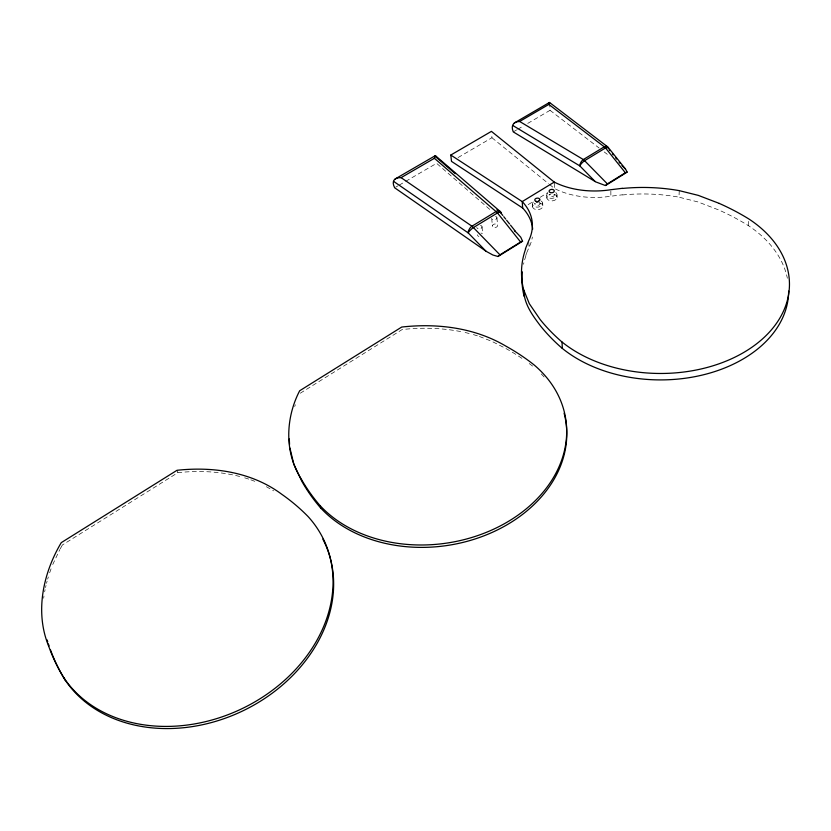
<?xml version="1.0" encoding="UTF-8"?>
<svg xmlns="http://www.w3.org/2000/svg" width="831" height="831" viewBox="0 0 831 831"><rect width="100%" height="100%" fill="white"/><g stroke="black" fill="none" stroke-linecap="round" stroke-linejoin="round"><path stroke-width="0.62" stroke-dasharray="4.16 3.12" d="M679.259 190.642L678.979 197.186L697.947 201.933L718.825 209.994A236.669 172.391 -1.5 0 1 748.212 225.523A128.701 89.509 0.4 0 1 787.362 278.25M748.201 225.533L748.804 218.937M43.669 598.216L43.96 596.087M44.666 591.817L45.082 589.688M45.528 587.559L46.017 585.44M46.536 583.31L47.087 581.201M47.679 579.093L48.302 576.984M525.826 255.273L526.542 253.247M49.652 572.798L51.138 568.633M294.714 406.546L295.327 404.78M526.74 252.738L529.087 247.264A69.087 46.775 -6.9 0 0 532.359 237.022M52.758 564.498L59.811 549.592M60.175 548.927L61.099 547.255M61.286 546.923L62.429 544.939L177.896 472.662C199.492 470.346 221.597 471.489 242.6 477.223M300.292 393.219L402.142 329.554C422.387 327.269 443.027 327.923 463.002 332.026M528.142 204.644L533.637 201.289M540.233 197.259L547.93 192.553M513.267 131.89L516.612 129.927M517.723 129.272L523.291 126.011M527.758 123.393L550.039 110.315L549.81 105.184M395.753 187.131L397.956 185.843M399.067 185.209L404.583 181.989M405.694 181.345L436.607 163.323L492.025 211.365M458.068 157.558L491.952 137.738L491.63 133.916M555.451 188.99A67.02 42.745 -3 0 0 610.878 196.209L622.429 194.797M465.111 332.483L471.354 334.031M473.41 334.602L477.461 335.838M244.698 477.825L248.833 479.134M479.466 336.503L491.111 341.074M250.869 479.84L254.878 481.357M492.991 341.925L505.799 348.459A251.772 200.676 -13.9 0 1 522.813 358.971M266.377 486.706L273.628 490.851M550.039 110.315L599.099 148.011M604.21 151.938L607.274 154.296M491.952 137.738L548.564 183.682M549.561 184.492L553.529 187.713M177.003 470.294L177.896 472.662M482.022 226.738L482.645 233.179M491.713 218.335L492.399 226.084M496.917 217.66L497.592 225.585A2.607 1.755 -5.8 0 1 493.697 227.351A2.607 1.755 -5.8 0 1 493.666 224.297A2.607 1.755 -5.8 0 1 497.592 225.585M528.755 242.133L529.087 247.264M532.474 204.353L532.629 206.919M542.695 203.024L542.83 205.589M546.788 195.597L546.912 198.173M554.298 183.371L554.526 188.523M556.988 194.973L557.102 197.539M610.847 191.016L610.878 196.209M480.463 225.378A2.638 1.776 -6.4 0 1 481.959 227.351A2.638 1.776 -6.4 0 1 479.227 228.868A2.638 1.776 -6.4 0 1 476.797 227.414M478.885 236.44A2.618 1.776 -6.3 0 1 477.565 234.778M480.962 233.064A2.618 1.776 -6.3 0 1 482.333 233.688M495.577 216.382A2.628 1.755 -5.9 0 1 496.325 219.01A2.628 1.755 -5.9 0 1 492.284 219.228M622.461 194.963A145.643 101.818 -0.2 0 1 679 197.155M523.53 264.268A144.75 99.845 0.4 0 1 523.873 262.762M524.662 259.76A144.75 99.845 0.4 0 1 526.085 255.304M539.163 202.909A5.152 3.417 -4.5 0 1 542.144 207.823A5.152 3.417 -4.5 0 1 534.073 208.83A5.152 3.417 -4.5 0 1 535.164 203.408M541.178 201.081A5.152 3.417 -4.5 0 1 541.272 205.922A5.152 3.417 -4.5 0 1 533.99 206.306A5.152 3.417 -4.5 0 1 533.907 201.466M539.683 202.608A2.576 1.704 -4.5 0 1 538.27 205.309A2.576 1.704 -4.5 0 1 535.019 203.668M553.882 194.288A5.131 3.386 -4.1 0 1 555.918 199.533A5.131 3.386 -4.1 0 1 547.639 199.482A5.131 3.386 -4.1 0 1 550.787 194.267M555.742 192.563A5.142 3.386 -4.1 0 1 555.586 197.134A5.142 3.386 -4.1 0 1 548.678 197.726A5.142 3.386 -4.1 0 1 547.577 193.259M554.287 194.277A2.566 1.693 -4.1 0 1 551.691 196.635A2.566 1.693 -4.1 0 1 549.592 194.246M541.251 373.929A135.401 104.55 -8.6 0 1 545.541 378.583M529.264 363.573A251.772 200.676 -13.9 0 1 533.969 367.167"/><path stroke-width="1.25" d="M605.29 185.5L595.713 181.885L513.267 131.89C510.629 125.585 513.361 121.648 519.604 121.482L548.834 104.426L549.249 102.691M498.018 256.499A5.578 3.241 -51.6 0 1 499.95 254.837L520.601 242.008A5.547 3.189 -52.2 0 1 522.574 241.25L498.018 256.499L492.856 255.003L486.208 251.346L394.652 187.775C391.141 180.888 394.517 177.47 401.093 177.647L434.395 158.295L435.112 155.844M525.4 248.853L528.672 240.845A69.399 46.775 -6.9 0 0 522.221 201.59L450.797 155.044L491.412 131.371L554.246 182.082A67.311 42.724 -3 0 0 610.837 189.717L622.44 188.305M514.296 122.998L549.353 102.514M607.378 183.89L625.338 172.755A4.809 2.618 -54.8 0 1 627.145 172.152L605.56 185.531A4.82 2.649 -54.5 0 1 607.378 183.89L584.598 160.695A5.048 2.576 59.5 0 0 583.331 159.552L519.676 121.482M435.299 155.667L395.14 178.977M719.282 203.408L698.3 195.378L679.259 190.642A146.339 101.881 -0.3 0 0 622.471 188.46M512.82 125.502L579.841 165.909L595.193 181.574M532.661 229.169A69.087 46.775 -6.9 0 0 522.647 208.01L451.513 161.391L450.797 155.044M401.093 177.647L471.956 226.198A6.877 2.909 59 0 1 473.4 227.58L499.95 254.837M393.676 181.418L468.237 232.929L485.969 251.191M549.468 102.442L607.357 146.62M548.834 104.426L604.272 146.817A5.007 2.638 59.5 0 1 605.539 147.949L625.338 172.755M621.993 165.608L625.431 168.953M435.465 155.709L500.231 211.531M435.818 156.924L455.243 173.679M497 209.703L499.909 212.217M434.395 158.295L496.024 211.573A6.825 3.012 59.1 0 1 497.468 212.933L520.601 242.008M514.389 230.758L516.331 232.441M516.487 232.576L520.757 237.209L522.564 241.198M608.25 147.471L625.618 169.202L627.104 171.986M609.092 149.642L609.923 150.681M612.416 153.808L613.247 154.846M615.74 157.973L616.571 159.012M619.085 162.149L619.916 163.198M500.948 213.016A5.474 1.589 -35.8 0 0 497.457 212.965L473.4 227.58A5.495 1.319 -42.1 0 0 468.185 232.96A5.048 2.888 -56.1 0 1 468.694 230.332L469.764 228.39A5.91 3.386 -56.1 0 1 471.956 226.198L496.024 211.573A5.89 3.677 -48.6 0 1 498.558 210.877L499.971 211.313A5.028 3.137 -48.6 0 1 500.885 213.048L502.807 215.458M503.763 216.673L505.695 219.083M506.65 220.298L509.548 223.934M510.514 225.139L515.365 231.226M48.51 645.708A257.111 206.763 -18.3 0 0 63.904 677.899L65.182 680.07A147.149 117.607 -25.1 0 0 251.554 706.402A147.149 117.607 -25.1 0 0 322.833 539.111M435.579 155.875L435.776 156.633M48.489 645.718C34.798 611.803 43.098 573.193 61.265 542.643L177.003 470.294C213.131 466.357 251.886 472.018 281.616 494.175A280.909 222.396 -32.3 0 1 308.052 516.529A147.471 117.701 -25 0 1 263.843 696.305A147.471 117.701 -25 0 1 63.945 677.909M48.385 643.942L49.05 645.936M47.138 639.932L47.741 641.937M549.623 102.722L549.727 103.47M289.915 448.034L293.779 464.03L301.736 481.107A240.263 180.909 -4.2 0 0 320.756 508.094L320.153 505.684A135.671 104.602 -8.6 0 0 514.067 517.827A135.671 104.602 -8.6 0 0 533.782 364.653A252.312 200.811 -13.9 0 0 505.56 345.945C474.48 327.632 437.127 323.082 401.726 327.05L299.669 390.767C285.521 417.941 284.264 452.344 301.082 478.698A240.751 180.981 -4.2 0 0 320.132 505.695M522.647 208.01L522.221 201.59L554.246 182.082L554.277 182.882M289.552 444.419L289.302 438.955M788.64 291.11A128.701 89.509 0.4 0 1 704.459 374.532A128.701 89.509 0.4 0 1 562.327 348.418L562.036 342.008A129.314 89.561 0.3 0 0 749.479 348.895A129.314 89.561 0.3 0 0 748.804 218.937A237.843 172.547 -1.6 0 0 719.272 203.429M562.016 342.019A231.184 154.182 2.2 0 1 540.129 319.509L529.337 303.72L523.821 290.123C523.914 303.772 532.567 315.5 540.482 325.908A230.083 154.119 2.3 0 0 562.296 348.418M523.759 290.133A145.446 99.886 0.3 0 1 525.659 248.895M524.205 296.532A144.75 99.845 0.4 0 1 522.315 271.872M539.028 200.344A5.152 3.417 -4.5 0 1 539.516 200.437M536.514 202.182A2.576 1.704 -4.5 0 1 538.052 201.985M608.24 148.261A5.121 3.033 -52 0 0 604.272 146.817L583.331 159.552A5.131 2.753 -58.3 0 0 579.841 165.909A5.142 1.35 -44.5 0 1 584.598 160.695L605.539 147.949A5.121 1.631 -38.9 0 1 608.344 148.375M564.114 413.246A135.401 104.55 -8.6 0 1 484.494 535.621A135.401 104.55 -8.6 0 1 320.797 508.105M65.15 680.08A256.561 206.607 -18.3 0 1 50.483 649.904M536.14 201.393A2.586 1.704 -4.5 0 0 539.942 199.669A2.586 1.704 -4.5 0 0 536.016 198.432A2.586 1.704 -4.5 0 0 536.14 201.393M550.475 192.615A2.576 1.693 -4.1 0 0 554.267 190.912A2.576 1.693 -4.1 0 0 550.33 189.686A2.576 1.693 -4.1 0 0 550.475 192.615"/></g></svg>
